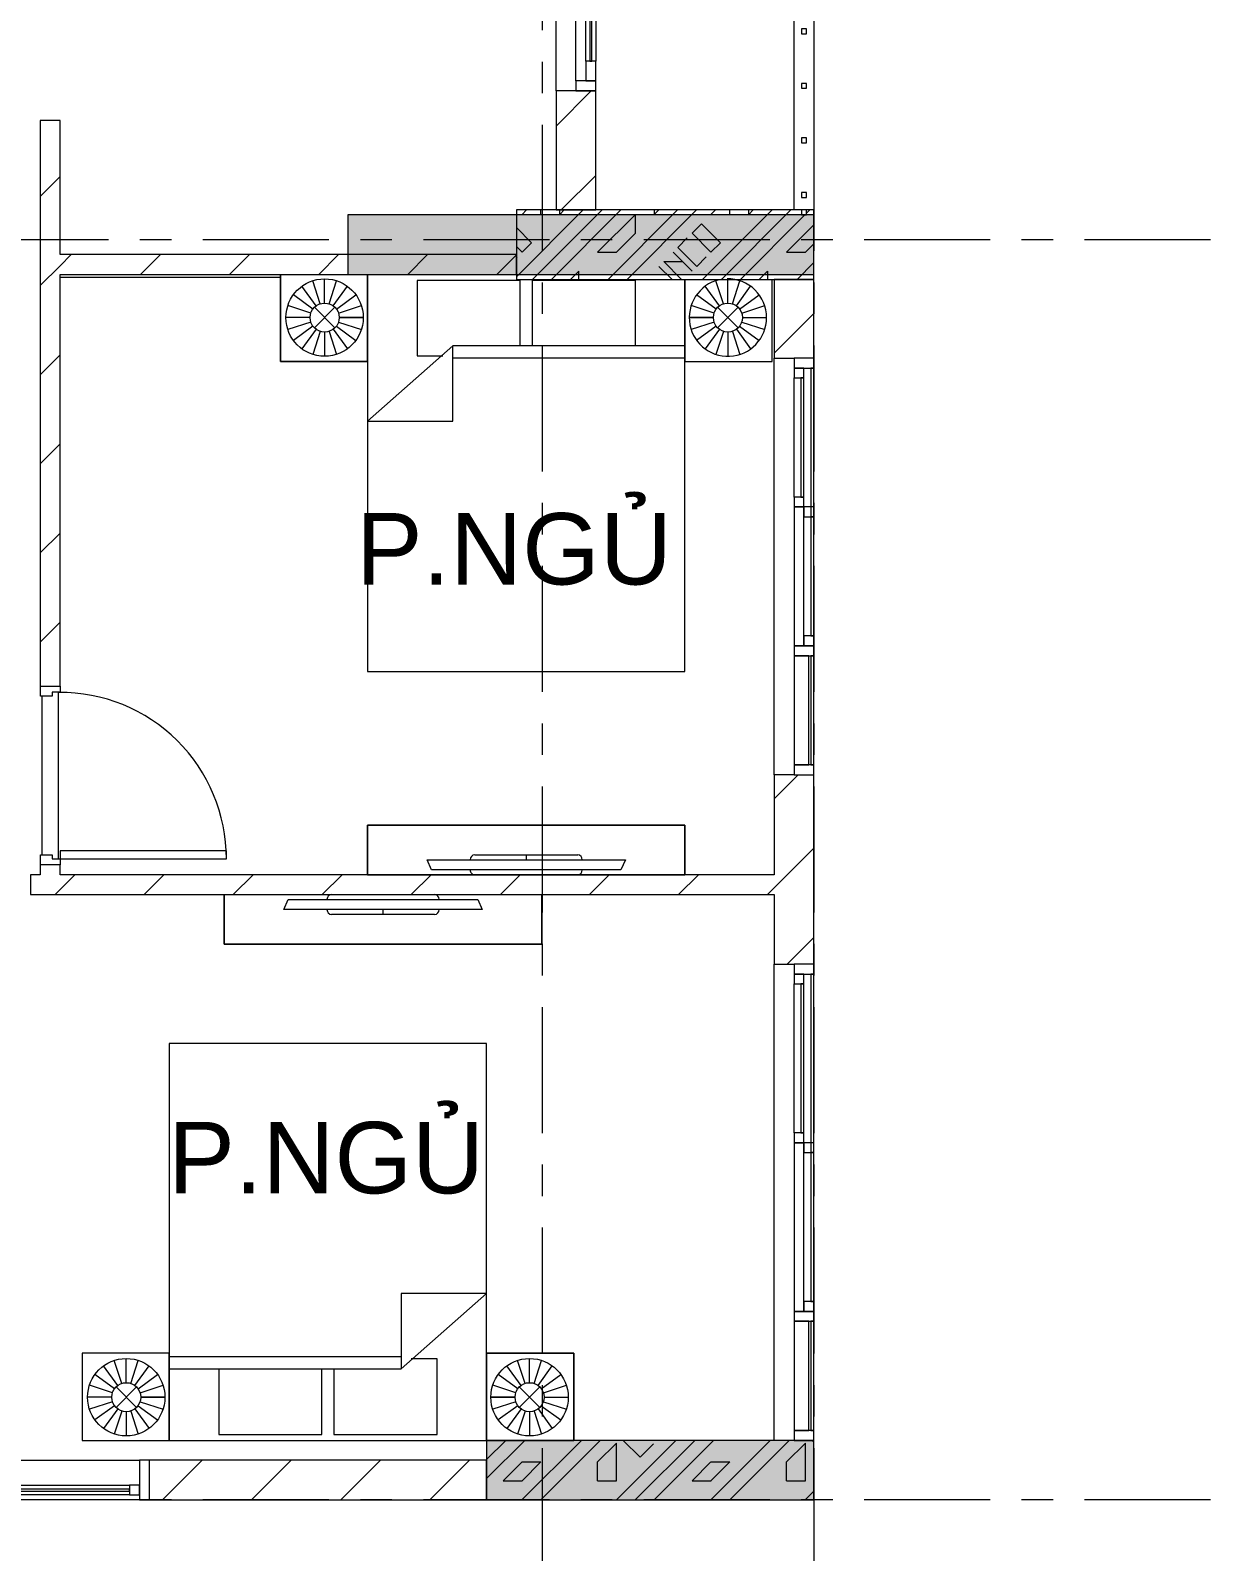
# Model space of a CAD drawing. Header units: millimetres. Extents: x -20144 to 117103, y -11426 to 48263.
# Drawn here: x 108051 to 114001, y -260 to 7404 of the extents above; entities that cross this region are included whole.
import ezdxf

# ---------------------------------------------------------------- set-up
doc = ezdxf.new("R2010")
doc.units = ezdxf.units.MM
doc.linetypes.add('Grid Line', pattern=[22.225, 12.7, -3.175, 3.175, -3.175])
for name, color, linetype, lineweight in [('CHU', 181, 'Continuous', 5), ('CUA', 31, 'Continuous', 9), ('DIM', 1, 'Continuous', 5), ('HATCH-TUONG', 152, 'Continuous', 9), ('NET CAT', 3, 'Continuous', 5), ('NET THAY 2', 55, 'Continuous', 5), ('NET-CAT', 3, 'Continuous', 9), ('NET-THAY', 2, 'Continuous', 15), ('THIET BI', 44, 'Continuous', 5), ('TRUC', 225, 'Continuous', 5)]:
    doc.layers.add(name, color=color, linetype=linetype, lineweight=lineweight)
doc.styles.add('Arial_4', font='arial.ttf', dxfattribs={"height": 360})
doc.styles.add('TA1', font='arial.ttf')
doc.dimstyles.new('D_200_KTx2', dxfattribs={"dimtxt": 400, "dimasz": 300, "dimexe": 300, "dimexo": 300, "dimgap": 160, "dimtad": 1, "dimdec": 0, "dimzin": 9, "dimtxsty": 'TA1', "dimblk": 'ARCHTICK', "dimcen": 1, "dimdle": 300, "dimclrd": 256, "dimclre": 256, "dimclrt": 7, "dimadec": 0, "dimazin": 0, "dimtfac": 1, "dimtdec": 0, "dimtix": 1, "dimtmove": 1, "dimatfit": 3, "dimldrblk": 'ARCHTICK', "dimfxl": 1, "dimtolj": 1, "dimtzin": 0, "dimlwd": -1, "dimlwe": -1, "dimarcsym": 0})
pattern_1 = [(45, (71095.25, 0), (-476.246, 476.246), []), (45, (71190.5, 0), (-476.246, 476.246), []), (45, (71000, 0), (-476.246, 476.246), []), (45, (71476.25, 0), (-476.246, 476.246), []), (45, (71571.5, 0), (-476.246, 476.246), []), (0, (71381, 95.25), (0, 952.5), [95.25, -857.25]), (0, (71476.25, 190.5), (0, 952.5), [95.25, -857.25]), (45, (71381, 95.25), (0, 952.491), [134.683, -1212.342]), (45, (71476.25, 95.25), (0, 952.491), [134.683, -1212.342]), (0, (71381, 95.25), (0, 952.5), [95.25, -857.25]), (90, (70904.75, 95.25), (-952.5, 6e-14), [95.25, -857.25]), (90, (71000, 95.25), (-952.5, 6e-14), [190.5, -762]), (45, (70904.75, 190.5), (0, 952.491), [134.683, -1212.342]), (90, (71762, 381), (-952.5, 6e-14), [95.25, -857.25]), (0, (71666.75, 381), (0, 952.5), [95.25, -857.25]), (45, (71666.75, 381), (0, 952.491), [134.683, -1212.342]), (0, (71857.25, 95.25), (0, 952.5), [95.25, -857.25]), (0, (71857.25, 571.5), (0, 952.5), [95.25, -857.25]), (90, (72047.75, 666.75), (-952.5, 6e-14), [95.25, -857.25]), (45, (71857.25, 571.5), (0, 952.491), [269.367, -1077.66]), (45, (71952.5, 571.5), (0, 952.491), [134.683, -1212.342]), (45, (72143, 762), (0, 952.491), [134.683, -1212.342]), (0, (72143, 857.25), (0, 952.5), [95.25, -857.25]), (90, (72143, 762), (-952.5, 6e-14), [95.25, -857.25]), (0, (71476.25, 762), (0, 952.5), [95.25, -857.25]), (0, (71666.75, 857.25), (0, 952.5), [95.25, -857.25]), (90, (71571.5, 762), (-952.5, 6e-14), [95.25, -857.25]), (90, (71666.75, 762), (-952.5, 6e-14), [95.25, -857.25]), (45, (71476.25, 762), (0, 952.491), [134.684, -1212.342]), (45, (71666.75, 762), (0, 952.491), [134.684, -1212.342]), (135, (71119, 214.8), (-952.491, 6e-14), [134.683, -1212.342]), (135, (71238.1, 333.4), (-952.491, 6e-14), [134.683, -1212.342]), (135, (71309.56, 404.8), (-952.491, 6e-14), [134.683, -1212.342]), (135, (71333.4, 428.6), (-952.491, 6e-14), [134.683, -1212.342]), (135, (71381, 476.25), (-952.491, 6e-14), [134.684, -1212.342]), (135, (71404.8, 500.06), (-952.491, 6e-14), [134.683, -1212.342]), (135, (71476.25, 571.5), (-952.491, 6e-14), [134.684, -1212.342]), (135, (71523.9, 619.1), (-952.491, 6e-14), [134.684, -1212.342]), (45, (71119, 214.8), (0, 952.491), [95.25, -1251.775]), (45, (71238.1, 333.4), (0, 952.491), [67.36, -1279.665]), (45, (71404.8, 500.06), (0, 952.491), [67.36, -1279.665]), (45, (71309.56, 595.3), (0, 952.491), [67.36, -1279.665]), (45, (71476.25, 571.5), (0, 952.491), [67.36, -1279.665]), (45, (71381, 666.75), (0, 952.491), [67.36, -1279.665]), (0, (71024.2, 309.5), (0, 952.5), [190.043, -762.457]), (0, (71238.1, 523.9), (0, 952.5), [95.25, -857.25])]
pattern_2 = [(45, (71000, 0), (-224.5064, 224.5064), [])]

# ---------------------------------------------------------------- blocks, each defined once
blk = doc.blocks.new('ALC1807-ASCENT PLAZA-KET CAU 1_rvt-1-MẶT BẰNG TẦNG 5 ĐẾN TẦNG 22')
at = {"layer": 'NET CAT'}
for points in [[(41000.5, 6174.9), (41000.5, 6474.9), (38650.5, 6474.9), (38650.5, 6174.9), (40648.2, 6174.9)], [(41000.5, -0.1), (41000.5, 299.9), (39350.5, 299.9), (39350.5, -0.1), (39794, -0.1)]]:
    blk.add_hatch(color=7, dxfattribs=at).paths.add_polyline_path(points, flags=0)
at = {"layer": 'NET CAT', "color": 90, "lineweight": 13}
for p, q in [((41000.5, 6474.9), (38650.5, 6474.9)), ((38650.5, 6474.9), (38650.5, 6174.9)), ((41000.5, 6174.9), (41000.5, 6474.9)), ((38650.5, 6174.9), (41000.5, 6174.9)), ((41000.5, 299.9), (39350.5, 299.9)), ((39350.5, 299.9), (39350.5, -0.1)), ((41000.5, -0.1), (41000.5, 299.9)), ((39350.5, -0.1), (41000.5, -0.1))]:
    blk.add_line(p, q, dxfattribs=at)
at = {"layer": 'NET-THAY', "color": 50}
blk.add_line((40900.5, 6499.9), (39900.5, 6499.9), dxfattribs=at)
blk = doc.blocks.new('CUA PHONG NGU - Type 1-368226-MẶT BẰNG TẦNG 23')
at = {"layer": 'CUA', "lineweight": 5}
for p, q in [((-348.5, -52.3), (-348.5, 47.7)), ((-348.5, 47.7), (-298.5, 47.7)), ((-298.5, 47.7), (-298.5, -11.3)), ((501.5, 47.7), (551.5, 47.7)), ((501.5, -11.3), (501.5, 47.7)), ((551.5, 47.7), (551.5, -52.3)), ((-318.5, -52.3), (-348.5, -52.3)), ((-318.5, -11.3), (-318.5, -52.3)), ((-298.5, -11.3), (-318.5, -11.3)), ((521.5, -11.3), (501.5, -11.3)), ((521.5, -52.3), (521.5, -11.3)), ((551.5, -52.3), (521.5, -52.3))]:
    blk.add_line(p, q, dxfattribs=at)
at = {"layer": 'CUA'}
for p, q in [((-277.5, -52.3), (-317.5, -52.3)), ((-317.5, -52.3), (-317.5, -890.3)), ((-277.5, -890.3), (-277.5, -52.3)), ((-317.5, -890.3), (-277.5, -890.3))]:
    blk.add_line(p, q, dxfattribs=at)
at = {"layer": 'CUA', "lineweight": 5}
blk.add_arc((-317.5, -52.3), 838, 270, 0.5, dxfattribs=at)
blk = doc.blocks.new('X-PHONG NGU 2 - X-PHONG NGU 2400-435560-MẶT BẰNG TẦNG 23')
at = {"layer": 'CUA'}
for p, q in [((-1150, 0), (-1200, 0)), ((-1200, 0), (-1200, -100)), ((-600, 0), (-1150, 0)), ((-1150, 0), (-1150, -75)), ((-1150, -100), (-1150, 0)), ((-600, -75), (-600, 0)), ((-550, 0), (-600, 0)), ((-600, 0), (-600, -100)), ((300, 0), (-550, 0)), ((-550, 0), (-550, -50)), ((-550, -100), (-550, 0)), ((300, -50), (300, 0)), ((350, 0), (300, 0)), ((300, 0), (300, -50)), ((350, -50), (350, 0)), ((350, 0), (1100, 0)), ((1150, 0), (1100, 0)), ((1100, 0), (1100, -50)), ((1200, 0), (1150, 0)), ((1150, 0), (1150, -100)), ((1150, -50), (1150, 0)), ((1200, -100), (1200, 0)), ((-1150, -75), (-600, -75)), ((-550, -50), (300, -50)), ((-500, -50), (-550, -50)), ((-550, -50), (-550, -100)), ((-500, -100), (-500, -50)), ((300, -50), (250, -50)), ((250, -50), (250, -100)), ((300, -50), (350, -50)), ((300, -100), (300, -50)), ((1100, -35), (350, -35)), ((350, -35), (350, -50)), ((350, -50), (1100, -50)), ((1100, -50), (1100, -35)), ((1100, -50), (1150, -50)), ((-1200, -100), (-1150, -100)), ((-600, -85), (-1150, -85)), ((-1150, -85), (-1150, -100)), ((-1150, -100), (-600, -100)), ((-600, -100), (-600, -85)), ((-600, -100), (-550, -100)), ((-550, -100), (-500, -100)), ((250, -85), (-500, -85)), ((-500, -85), (-500, -100)), ((-500, -100), (250, -100)), ((1150, -85), (250, -85)), ((250, -85), (250, -100)), ((250, -100), (250, -85)), ((250, -100), (1150, -100)), ((250, -100), (300, -100)), ((1150, -100), (1150, -85)), ((1150, -100), (1200, -100))]:
    blk.add_line(p, q, dxfattribs=at)
blk = doc.blocks.new('X-PHONG NGU 2 - X-PHONG NGU 2_Recovery_-378306-MẶT BẰNG TẦNG 23')
at = {"layer": 'CUA'}
for p, q in [((-1000, 0), (-1050, 0)), ((-1050, 0), (-1050, -100)), ((-450, 0), (-1000, 0)), ((-1000, 0), (-1000, -75)), ((-1000, -100), (-1000, 0)), ((-450, -75), (-450, 0)), ((-400, 0), (-450, 0)), ((-450, 0), (-450, -100)), ((300, 0), (-400, 0)), ((-400, 0), (-400, -50)), ((-400, -100), (-400, 0)), ((300, -50), (300, 0)), ((350, 0), (300, 0)), ((300, 0), (300, -50)), ((350, -50), (350, 0)), ((350, 0), (950, 0)), ((1000, 0), (950, 0)), ((950, 0), (950, -50)), ((1050, 0), (1000, 0)), ((1000, 0), (1000, -100)), ((1000, -50), (1000, 0)), ((1050, -100), (1050, 0)), ((-1000, -75), (-450, -75)), ((-400, -50), (300, -50)), ((-350, -50), (-400, -50)), ((-400, -50), (-400, -100)), ((-350, -100), (-350, -50)), ((300, -50), (250, -50)), ((250, -50), (250, -100)), ((300, -50), (350, -50)), ((300, -100), (300, -50)), ((950, -35), (350, -35)), ((350, -35), (350, -50)), ((350, -50), (950, -50)), ((950, -50), (950, -35)), ((950, -50), (1000, -50)), ((-1050, -100), (-1000, -100)), ((-450, -85), (-1000, -85)), ((-1000, -85), (-1000, -100)), ((-1000, -100), (-450, -100)), ((-450, -100), (-450, -85)), ((-450, -100), (-400, -100)), ((-400, -100), (-350, -100)), ((250, -85), (-350, -85)), ((-350, -85), (-350, -100)), ((-350, -100), (250, -100)), ((1000, -85), (250, -85)), ((250, -85), (250, -100)), ((250, -100), (250, -85)), ((250, -100), (1000, -100)), ((250, -100), (300, -100)), ((1000, -100), (1000, -85)), ((1000, -100), (1050, -100))]:
    blk.add_line(p, q, dxfattribs=at)
blk = doc.blocks.new('X-PHONG NGU 5 - X-PHONG NGU 900-417337-MẶT BẰNG TẦNG 23')
at = {"layer": 'CUA'}
for p, q in [((-400, 100), (-450, 100)), ((-450, 100), (-450, -100)), ((-400, -100), (-400, 100)), ((-400, 100), (400, 100)), ((450, 100), (400, 100)), ((400, 100), (400, -100)), ((450, -100), (450, 100)), ((-350, -25), (-400, -25)), ((-400, -25), (-400, -75)), ((-400, -75), (-350, -75)), ((-350, -75), (-350, -25)), ((-350, -25), (350, -25)), ((350, -45), (-350, -45)), ((-350, -45), (-350, -55)), ((-350, -55), (350, -55)), ((350, -75), (-350, -75)), ((400, -25), (350, -25)), ((350, -25), (350, -75)), ((350, -55), (350, -45)), ((350, -75), (400, -75)), ((400, -75), (400, -25)), ((-450, -100), (-400, -100)), ((400, -100), (-400, -100)), ((400, -100), (450, -100))]:
    blk.add_line(p, q, dxfattribs=at)
blk = doc.blocks.new('X-TV - X-TV-442838-MẶT BẰNG TẦNG 23')
at = {"layer": 'THIET BI'}
for p, q in [((1602.5, 250), (0, 250)), ((0, 250), (0, 0.1)), ((0, 250), (1602.5, 250)), ((0, 0.1), (0, 250)), ((1602.5, 0.1), (1602.5, 250)), ((1602.5, 250), (1602.5, 0.1)), ((541.3, 100), (1061.3, 100)), ((801.3, 100), (801.3, 75)), ((301.3, 75), (1301.3, 75)), ((323.8, 25), (301.3, 75)), ((1278.8, 25), (323.8, 25)), ((1301.3, 75), (1278.8, 25))]:
    blk.add_line(p, q, dxfattribs=at)
for centre, start_param, end_param in [((541.3, 75), 0, 1.570796), ((1061.3, 75), 4.712389, 6.283185), ((541.3, 25), 1.570796, 3.13572), ((1061.3, 25), 3.147465, 4.712389)]:
    blk.add_ellipse(centre, major_axis=(0, 25), ratio=0.9, start_param=start_param, end_param=end_param, dxfattribs=at)
blk = doc.blocks.new('X-TV - X-TV-442868-MẶT BẰNG TẦNG 23')
at = {"layer": 'THIET BI'}
for p, q in [((1600, 250), (0, 250)), ((0, 250), (0, 0)), ((0, 250), (1600, 250)), ((0, 0), (0, 250)), ((1600, 0), (1600, 250)), ((1600, 250), (1600, 0)), ((540, 100), (1060, 100)), ((800, 100), (800, 75)), ((300, 75), (1300, 75)), ((322.5, 25), (300, 75)), ((1277.5, 25), (322.5, 25)), ((1300, 75), (1277.5, 25)), ((0, 0), (1600, 0)), ((1060, 0), (540, 0))]:
    blk.add_line(p, q, dxfattribs=at)
for centre, start_param, end_param in [((540, 75), 0, 1.570796), ((1060, 75), 4.712389, 6.283185), ((540, 25), 1.570796, 3.141593), ((1060, 25), 3.141593, 4.712389)]:
    blk.add_ellipse(centre, major_axis=(0, 25), ratio=0.9, start_param=start_param, end_param=end_param, dxfattribs=at)
blk = doc.blocks.new('CUA LO GIA _LUA_ - CUA LO GIA _LUA_ 3500-588156-MẶT BẰNG TẦNG 23')
at = {"layer": 'CUA'}
for p, q in [((332.4, 183.9), (511.1, 231.8)), ((697.4, 183.9), (332.4, 183.9)), ((-1700, 100), (-1750, 100)), ((-1750, 100), (-1750, 0)), ((-1700, 0), (-1700, 100)), ((-1700, 100), (0, 100)), ((100, 100), (0, 100)), ((0, 100), (0, 50)), ((100, 50), (100, 100)), ((100, 100), (1600, 100)), ((1600, 80), (100, 80)), ((100, 80), (100, 70)), ((1700, 100), (1600, 100)), ((1600, 100), (1600, 50)), ((1600, 70), (1600, 80)), ((1700, 50), (1700, 100)), ((1750, 100), (1700, 100)), ((1700, 100), (1700, 0)), ((1750, 0), (1750, 100)), ((-1600, 50), (-1700, 50)), ((-1700, 50), (-1700, 0)), ((-1600, 0), (-1600, 50)), ((-1600, 50), (-100, 50)), ((-100, 30), (-1600, 30)), ((-1600, 30), (-1600, 20)), ((-1600, 20), (-100, 20)), ((0, 50), (-100, 50)), ((-100, 50), (-100, 0)), ((-100, 20), (-100, 30)), ((0, 0), (0, 50)), ((0, 50), (100, 50)), ((100, 70), (1600, 70)), ((1600, 50), (100, 50)), ((1600, 50), (1700, 50)), ((-1750, 0), (-1700, 0)), ((-1700, 0), (-1600, 0)), ((-100, 0), (-1600, 0)), ((-100, 0), (0, 0)), ((1700, 0), (0, 0)), ((1700, 0), (1750, 0)), ((-697.4, -133.9), (-332.4, -133.9)), ((-332.4, -133.9), (-511.1, -181.8))]:
    blk.add_line(p, q, dxfattribs=at)
blk = doc.blocks.new('X-GIUONG - X-GIUONG-V64-MẶT BẰNG TẦNG 23')
at = {"layer": 'THIET BI'}
for p, q in [((-800, 0), (-1239, 0)), ((-1239, 0), (-1239, -439)), ((-1239, 0), (-800, 0)), ((-1239, -439), (-1239, 0)), ((-1059.6, -158.2), (-1131.2, -59.5)), ((-1039.2, -147.8), (-1076.9, -31.8)), ((-1016.6, -144.2), (-1016.6, -22.2)), ((-993.9, -147.8), (-956.3, -31.8)), ((-973.5, -158.2), (-901.9, -59.5)), ((-800, -439), (-800, 0)), ((800, 0), (-800, 0)), ((-800, 0), (-800, -2000)), ((800, 0), (-800, 0)), ((-800, 0), (-800, -439)), ((-800, 0), (-800, -2000)), ((-550, -30), (-550, -410)), ((-30, -30), (-550, -30)), ((-30, -360), (-30, -30)), ((30, -30), (30, -360)), ((550, -30), (30, -30)), ((550, -360), (550, -30)), ((1239, 0), (800, 0)), ((800, 0), (800, -439)), ((800, -2000), (800, 0)), ((1239, 0), (800, 0)), ((800, 0), (800, -439)), ((800, -2000), (800, 0)), ((973.5, -158.2), (901.9, -59.5)), ((993.9, -147.8), (956.3, -31.8)), ((1016.6, -144.2), (1016.6, -22.2)), ((1039.2, -147.8), (1076.9, -31.8)), ((1059.6, -158.2), (1131.2, -59.5)), ((1239, -439), (1239, 0)), ((1239, -439), (1239, 0)), ((-1075.8, -174.4), (-1174.4, -102.7)), ((-957.4, -174.4), (-858.7, -102.7)), ((957.4, -174.4), (858.7, -102.7)), ((1075.8, -174.4), (1174.4, -102.7)), ((-1089.7, -217.4), (-1211.7, -217.4)), ((-1086.1, -194.8), (-1202.1, -157.1)), ((-1068.3, -269.1), (-964.8, -165.6)), ((-1068.3, -165.6), (-964.8, -269.1)), ((-947, -194.8), (-831, -157.1)), ((-943.4, -217.4), (-821.4, -217.4)), ((-821.4, -217.4), (-943.4, -217.4)), ((943.4, -217.4), (821.4, -217.4)), ((821.4, -217.4), (943.4, -217.4)), ((947, -194.8), (831, -157.1)), ((1068.3, -269.1), (964.8, -165.6)), ((1068.3, -165.6), (964.8, -269.1)), ((1086.1, -194.8), (1202.1, -157.1)), ((1089.7, -217.4), (1211.7, -217.4)), ((-1086.1, -240), (-1202.1, -277.7)), ((-1075.8, -260.4), (-1174.4, -332.1)), ((-1059.6, -276.6), (-1131.2, -375.2)), ((-1039.2, -287), (-1076.9, -402.9)), ((-1016.6, -290.5), (-1016.6, -412.5)), ((-993.9, -287), (-956.3, -402.9)), ((-973.5, -276.6), (-901.9, -375.2)), ((-957.4, -260.4), (-858.7, -332.1)), ((-947, -240), (-831, -277.7)), ((947, -240), (831, -277.7)), ((957.4, -260.4), (858.7, -332.1)), ((973.5, -276.6), (901.9, -375.2)), ((993.9, -287), (956.3, -402.9)), ((1016.6, -290.5), (1016.6, -412.5)), ((1039.2, -287), (1076.9, -402.9)), ((1059.6, -276.6), (1131.2, -375.2)), ((1075.8, -260.4), (1174.4, -332.1)), ((1086.1, -240), (1202.1, -277.7)), ((-370, -360), (-800, -740)), ((-370, -740), (-370, -360)), ((800, -360), (-370, -360)), ((-1239, -439), (-800, -439)), ((-800, -439), (-1239, -439)), ((-550, -410), (-420, -410)), ((-370, -420), (800, -420)), ((800, -439), (1239, -439)), ((800, -439), (1239, -439)), ((-800, -740), (-370, -740)), ((-800, -2000), (800, -2000)), ((-800, -2000), (800, -2000))]:
    blk.add_line(p, q, dxfattribs=at)
for centre, radius in [((-1016.6, -217.4), 195.1), ((1016.6, -217.4), 195.1), ((-1016.6, -217.4), 73.2), ((1016.6, -217.4), 73.2)]:
    blk.add_circle(centre, radius, dxfattribs=at)
blk = doc.blocks.new('X-GIUONG - X-GIUONG-V72-MẶT BẰNG TẦNG 23')
at = {"layer": 'THIET BI'}
for p, q in [((-1239, 0), (-1239, -439)), ((-1239, -439), (-1239, 0)), ((-1059.6, -158.2), (-1131.2, -59.5)), ((-1039.2, -147.8), (-1076.9, -31.8)), ((-1016.6, -144.2), (-1016.6, -22.2)), ((-993.9, -147.8), (-956.3, -31.8)), ((-973.5, -158.2), (-901.9, -59.5)), ((-800, -439), (-800, 0)), ((-800, 0), (-800, -2000)), ((-800, 0), (-800, -439)), ((-800, 0), (-800, -2000)), ((-550, -30), (-550, -410)), ((-30, -30), (-550, -30)), ((-30, -360), (-30, -30)), ((30, -30), (30, -360)), ((550, -30), (30, -30)), ((550, -360), (550, -30)), ((800, -25), (800, -439)), ((800, -2000), (800, -25)), ((800, -25), (800, -439)), ((800, -2000), (800, -25)), ((973.5, -158.2), (901.9, -59.5)), ((993.9, -147.8), (956.3, -31.8)), ((1016.6, -144.2), (1016.6, -25)), ((1039.2, -147.8), (1076.9, -31.8)), ((1059.6, -158.2), (1131.2, -59.5)), ((1239, -439), (1239, -25)), ((1239, -439), (1239, -25)), ((-1075.8, -174.4), (-1174.4, -102.7)), ((-957.4, -174.4), (-858.7, -102.7)), ((957.4, -174.4), (858.7, -102.7)), ((1075.8, -174.4), (1174.4, -102.7)), ((-1089.7, -217.4), (-1211.7, -217.4)), ((-1086.1, -194.8), (-1202.1, -157.1)), ((-1068.3, -269.1), (-964.8, -165.6)), ((-1068.3, -165.6), (-964.8, -269.1)), ((-947, -194.8), (-831, -157.1)), ((-943.4, -217.4), (-821.4, -217.4)), ((-821.4, -217.4), (-943.4, -217.4)), ((943.4, -217.4), (821.4, -217.4)), ((821.4, -217.4), (943.4, -217.4)), ((947, -194.8), (831, -157.1)), ((1068.3, -269.1), (964.8, -165.6)), ((1068.3, -165.6), (964.8, -269.1)), ((1086.1, -194.8), (1202.1, -157.1)), ((1089.7, -217.4), (1211.7, -217.4)), ((-1086.1, -240), (-1202.1, -277.7)), ((-1075.8, -260.4), (-1174.4, -332.1)), ((-1059.6, -276.6), (-1131.2, -375.2)), ((-1039.2, -287), (-1076.9, -402.9)), ((-1016.6, -290.5), (-1016.6, -412.5)), ((-993.9, -287), (-956.3, -402.9)), ((-973.5, -276.6), (-901.9, -375.2)), ((-957.4, -260.4), (-858.7, -332.1)), ((-947, -240), (-831, -277.7)), ((947, -240), (831, -277.7)), ((957.4, -260.4), (858.7, -332.1)), ((973.5, -276.6), (901.9, -375.2)), ((993.9, -287), (956.3, -402.9)), ((1016.6, -290.5), (1016.6, -412.5)), ((1039.2, -287), (1076.9, -402.9)), ((1059.6, -276.6), (1131.2, -375.2)), ((1075.8, -260.4), (1174.4, -332.1)), ((1086.1, -240), (1202.1, -277.7)), ((-370, -360), (-800, -740)), ((-370, -740), (-370, -360)), ((800, -360), (-370, -360)), ((-1239, -439), (-800, -439)), ((-800, -439), (-1239, -439)), ((-550, -410), (-420, -410)), ((-370, -420), (800, -420)), ((800, -439), (1239, -439)), ((800, -439), (1239, -439)), ((-800, -740), (-370, -740)), ((-800, -2000), (800, -2000)), ((-800, -2000), (800, -2000))]:
    blk.add_line(p, q, dxfattribs=at)
for centre, radius in [((-1016.6, -217.4), 195.1), ((-1016.6, -217.4), 73.2), ((1016.6, -217.4), 73.2)]:
    blk.add_circle(centre, radius, dxfattribs=at)
for start, end in [(97.61641, 360), (360, 91.22143)]:
    blk.add_arc((1016.6, -217.4), 195.1, start, end, dxfattribs=at)
blk = doc.blocks.new('Railing - 25mm-666288-MẶT BẰNG TẦNG 23')
at = {"layer": 'NET THAY 2'}
for p, q in [((12.5, 12.5), (-12.5, 12.5)), ((-12.5, 12.5), (-12.5, -12.5)), ((12.5, -12.5), (12.5, 12.5)), ((-12.5, -12.5), (12.5, -12.5))]:
    blk.add_line(p, q, dxfattribs=at)
blk = doc.blocks.new('Railing - Railing-463407-MẶT BẰNG TẦNG 23')
for p in [(40950.5, 11237.6), (40950.5, 10975.1), (40950.5, 10700.1), (40950.5, 10425.1), (40950.5, 10150.1), (40950.5, 9875.1), (40950.5, 9600.1), (40950.5, 9325.1), (40950.5, 9050.1), (40950.5, 8775.1), (40950.5, 8500.1), (40950.5, 8225.1), (40950.5, 7950.1), (40950.5, 7675.1), (40950.5, 7400.1), (40950.5, 7125.1), (40950.5, 6850.1), (40950.5, 6575.1), (40950.5, 6487.4)]:
    blk.add_blockref('Railing - 25mm-666288-MẶT BẰNG TẦNG 23', p)
blk = doc.blocks.new('_ArchTick')
at = {"color": 0, "const_width": 0.15}
blk.add_lwpolyline([(-0.5, -0.5), (0.5, 0.5)], dxfattribs=at)
blk = doc.blocks.new('*D680')
at = {"layer": 'Defpoints', "color": 0, "transparency": 16777216}
for p in [(103400.5, -0.1), (110630.5, -0.1), (110630.5, -2000.1)]:
    blk.add_point(p, dxfattribs=at)
at = {"layer": 'DIM', "transparency": 16777216}
for p, q in [((103400.5, -300.1), (103400.5, -2300.1)), ((110630.5, -300.1), (110630.5, -2300.1)), ((103100.5, -2000.1), (110930.5, -2000.1))]:
    blk.add_line(p, q, dxfattribs=at)
at = {"layer": 'DIM', "transparency": 16777216, "xscale": 300, "yscale": 300, "zscale": 300, "rotation": 180}
blk.add_blockref('_ArchTick', (103400.5, -2000.1), dxfattribs=at)
at = {"layer": 'DIM', "transparency": 16777216, "xscale": 300, "yscale": 300, "zscale": 300}
blk.add_blockref('_ArchTick', (110630.5, -2000.1), dxfattribs=at)
at = {"layer": 'DIM', "color": 7, "transparency": 16777216, "insert": (107015.5, -1635.7), "char_height": 400, "attachment_point": 5, "style": 'TA1'}
blk.add_mtext('\\A1;7230', dxfattribs=at)
blk = doc.blocks.new('*D681')
at = {"layer": 'Defpoints', "color": 0, "transparency": 16777216}
for p in [(110630.5, -0.1), (112000.5, -0.1), (112000.5, -2000.1)]:
    blk.add_point(p, dxfattribs=at)
at = {"layer": 'DIM', "transparency": 16777216}
for p, q in [((110630.5, -300.1), (110630.5, -2300.1)), ((112000.5, -300.1), (112000.5, -2300.1)), ((110630.5, -2000.1), (110330.5, -2000.1)), ((110630.5, -2000.1), (112000.5, -2000.1)), ((112000.5, -2000.1), (112300.5, -2000.1))]:
    blk.add_line(p, q, dxfattribs=at)
at = {"layer": 'DIM', "transparency": 16777216, "xscale": 300, "yscale": 300, "zscale": 300}
blk.add_blockref('_ArchTick', (110630.5, -2000.1), dxfattribs=at)
at = {"layer": 'DIM', "transparency": 16777216, "xscale": 300, "yscale": 300, "zscale": 300, "rotation": 180}
blk.add_blockref('_ArchTick', (112000.5, -2000.1), dxfattribs=at)
at = {"layer": 'DIM', "color": 7, "transparency": 16777216, "insert": (111315.5, -1635.7), "char_height": 400, "attachment_point": 5, "style": 'TA1'}
blk.add_mtext('\\A1;1370', dxfattribs=at)

msp = doc.modelspace()

# ---------------------------------------------------------------- hatches: boundary and pattern name
at = {"layer": 'HATCH-TUONG', "lineweight": 5}
h = msp.add_hatch(dxfattribs=at)
h.set_pattern_fill('FP_4', color=256, style=0, pattern_type=2)
h.set_pattern_definition(pattern_2)
h.paths.add_polyline_path([(110900.5, 6499.9), (110900.5, 7099.9), (110700.5, 7099.9), (110700.5, 6499.9)], flags=0)
h.paths.add_polyline_path([(110900.5, 10599.9), (110900.5, 11249.8), (110700.5, 11249.8), (110700.5, 10599.9)], flags=0)
h = msp.add_hatch(dxfattribs=at)
h.set_pattern_fill('FP_4', color=256, style=0, pattern_type=2)
h.set_pattern_definition(pattern_2)
h.paths.add_polyline_path([(108200.5, 3149.9), (108200.5, 3199.9), (108100.5, 3199.9), (108100.5, 3149.9)], flags=0)
h.paths.add_polyline_path([(108100.5, 4099.9), (108200.5, 4099.9), (108200.5, 6950), (108100.5, 6950), (108100.5, 5872)], flags=0)
h = msp.add_hatch(dxfattribs=at)
h.set_pattern_fill('FP_4', color=256, style=0, pattern_type=2)
h.set_pattern_definition(pattern_2)
h.paths.add_polyline_path([(110500.6, 6174.9), (110500.6, 6274.9), (108200.5, 6274.9), (108200.5, 6174.9), (110329.2, 6174.9)], flags=0)
h = msp.add_hatch(dxfattribs=at)
h.set_pattern_fill('FP_4', color=256, style=0, pattern_type=2)
h.set_pattern_definition(pattern_2)
h.paths.add_polyline_path([(112000.5, 2699.9), (112000.5, 3653.4), (111800.5, 3653.4), (111800.5, 2699.9), (111900.5, 2699.9)], flags=0)
h.paths.add_polyline_path([(111900.5, 5753.4), (112000.5, 5753.4), (112000.5, 6149.9), (111800.5, 6149.9), (111800.5, 5753.4)], flags=0)
h = msp.add_hatch(dxfattribs=at)
h.set_pattern_fill('FP_4', color=256, style=0, pattern_type=2)
h.set_pattern_definition(pattern_2)
h.paths.add_polyline_path([(111800.5, 3049.9), (111800.5, 3149.9), (108050.5, 3149.9), (108050.5, 3049.9), (110329.2, 3049.9)], flags=0)
h.paths.add_polyline_path([(107150.5, 3049.9), (107150.5, 3149.9), (107000.5, 3149.9), (107000.5, 3049.9)], flags=0)
h = msp.add_hatch(dxfattribs=at)
h.set_pattern_fill('FP_4', color=256, style=0, pattern_type=2)
h.set_pattern_definition(pattern_2)
h.paths.add_polyline_path([(110329.2, -0.1), (110350.5, -0.1), (110350.5, 199.9), (108650.5, 199.9), (108650.5, -0.1)], flags=0)
h.paths.add_polyline_path([(107750.5, -0.1), (107750.5, 199.9), (106250.5, 199.9), (106250.5, -0.1)], flags=0)
h.paths.add_polyline_path([(103600.5, -0.1), (104150.5, -0.1), (104150.5, 199.9), (103600.5, 199.9), (103600.5, 99.9)], flags=0)
at = {"layer": 'NET CAT'}
h = msp.add_hatch(dxfattribs=at)
h.set_pattern_fill('FP_1', color=256, style=0, pattern_type=2)
h.set_pattern_definition(pattern_1)
h.paths.add_polyline_path([(112000.5, 6149.9), (112000.5, 6499.9), (111963, 6499.9), (111963, 6474.9), (111938, 6474.9), (111938, 6499.9), (110500.5, 6499.9), (110500.5, 6149.9), (111963, 6149.9)], flags=0)
h = msp.add_hatch(dxfattribs=at)
h.set_pattern_fill('FP_1', color=256, style=0, pattern_type=2)
h.set_pattern_definition(pattern_1)
h.paths.add_polyline_path([(111900.5, -0.1), (112000.5, -0.1), (112000.5, 299.9), (110350.5, 299.9), (110350.5, -0.1)], flags=0)

# ---------------------------------------------------------------- linework, layer by layer
at = {"layer": 'NET CAT', "lineweight": 13}
for p, q in [((111938, 6499.9), (110500.5, 6499.9)), ((110500.5, 6499.9), (110500.5, 6149.9)), ((112000.5, 6499.9), (111963, 6499.9)), ((112000.5, 6149.9), (112000.5, 6499.9)), ((110500.5, 6149.9), (112000.5, 6149.9)), ((111900.5, 299.9), (110350.5, 299.9)), ((110350.5, 299.9), (110350.5, -0.1)), ((112000.5, -0.1), (112000.5, 299.9)), ((110350.5, -0.1), (112000.5, -0.1))]:
    msp.add_line(p, q, dxfattribs=at)
at = {"layer": 'NET-CAT', "lineweight": 15}
for p, q in [((110900.5, 7099.9), (110700.5, 7099.9)), ((110700.5, 7099.9), (110700.5, 6499.9)), ((110900.5, 6499.9), (110900.5, 7099.9)), ((108100.5, 6950), (108100.5, 4099.9)), ((108200.5, 6950), (108100.5, 6950)), ((108200.5, 6274.9), (108200.5, 6950)), ((110700.5, 6499.9), (110900.5, 6499.9)), ((110500.6, 6274.9), (108200.5, 6274.9)), ((110500.6, 6174.9), (110500.6, 6274.9)), ((108200.5, 6174.9), (110500.6, 6174.9)), ((108200.5, 4099.9), (108200.5, 6174.9)), ((112000.5, 6149.9), (111800.5, 6149.9)), ((111800.5, 6149.9), (111800.5, 5753.4)), ((112000.5, 5753.4), (112000.5, 6149.9)), ((111800.5, 5753.4), (111900.5, 5753.4)), ((108100.5, 4099.9), (108200.5, 4099.9)), ((111900.5, 3653.4), (111800.5, 3653.4)), ((111800.5, 3653.4), (111800.5, 3149.9)), ((112000.5, 2699.9), (112000.5, 3653.4)), ((108100.5, 3149.9), (108050.5, 3149.9)), ((108050.5, 3149.9), (108050.5, 3049.9)), ((108100.5, 3199.9), (108100.5, 3149.9)), ((108200.5, 3199.9), (108100.5, 3199.9)), ((108200.5, 3149.9), (108200.5, 3199.9)), ((111800.5, 3149.9), (108200.5, 3149.9)), ((108050.5, 3049.9), (111800.5, 3049.9)), ((111800.5, 3049.9), (111800.5, 2699.9)), ((111800.5, 2699.9), (111900.5, 2699.9)), ((110350.5, 199.9), (108650.5, 199.9)), ((110350.5, -0.1), (110350.5, 199.9)), ((108650.5, -0.1), (110350.5, -0.1))]:
    msp.add_line(p, q, dxfattribs=at)
at = {"layer": 'NET-THAY', "lineweight": 9}
for p, q in [((111900.5, 6499.9), (111900.5, 11249.9)), ((112000.5, 11249.9), (112000.5, 6499.9)), ((110700.5, 7099.9), (110700.5, 10599.9)), ((109311.4, 6159.9), (108200.5, 6159.9)), ((111800.5, 3653.4), (111800.5, 5753.4)), ((108190.5, 4069.9), (108190.5, 3229.9)), ((108110.5, 3249.9), (108110.5, 4049.9)), ((111800.5, 299.9), (111800.5, 2699.9))]:
    msp.add_line(p, q, dxfattribs=at)
at = {"layer": 'TRUC', "linetype": 'Grid Line', "ltscale": 50}
for p, q in [((110630.5, 43599.9), (110630.5, -7167.6)), ((112000.5, 43599.9), (112000.5, -4500.1)), ((114000.5, 6349.9), (58907.6, 6349.9)), ((114000.5, -0.1), (58907.6, -0.1))]:
    msp.add_line(p, q, dxfattribs=at)

# ---------------------------------------------------------------- block references
at = {"lineweight": 5}
msp.add_blockref('ALC1807-ASCENT PLAZA-KET CAU 1_rvt-1-MẶT BẰNG TẦNG 5 ĐẾN TẦNG 22', (71000, -0.1), dxfattribs=at)
at = {"lineweight": 9}
for name, p in [('Railing - Railing-463407-MẶT BẰNG TẦNG 23', (71000, 0)), ('X-GIUONG - X-GIUONG-V72-MẶT BẰNG TẦNG 23', (110550.5, 6174.9)), ('X-TV - X-TV-442868-MẶT BẰNG TẦNG 23', (109750.5, 3150)), ('X-PHONG NGU 5 - X-PHONG NGU 900-417337-MẶT BẰNG TẦNG 23', (108200.5, 99.9))]:
    msp.add_blockref(name, p, dxfattribs=at)
for name, p, rotation in [('CUA LO GIA _LUA_ - CUA LO GIA _LUA_ 3500-588156-MẶT BẰNG TẦNG 23', (110800.5, 8849.9), 270), ('X-PHONG NGU 2 - X-PHONG NGU 2_Recovery_-378306-MẶT BẰNG TẦNG 23', (111900.5, 4703.4), 90), ('CUA PHONG NGU - Type 1-368226-MẶT BẰNG TẦNG 23', (108148.3, 3548.5), 90), ('X-TV - X-TV-442838-MẶT BẰNG TẦNG 23', (110629.6, 3050), 180), ('X-PHONG NGU 2 - X-PHONG NGU 2400-435560-MẶT BẰNG TẦNG 23', (111900.5, 1499.9), 90), ('X-GIUONG - X-GIUONG-V64-MẶT BẰNG TẦNG 23', (109550.5, 300.1), 180)]:
    msp.add_blockref(name, p, dxfattribs=dict(at, rotation=rotation))

# ---------------------------------------------------------------- texts
at = {"layer": 'CHU', "color": 7, "char_height": 360, "width": 1577.62, "attachment_point": 3, "line_spacing_factor": 0.936439, "style": 'Arial_4'}
for insert in [(111284.5, 4972.4), (110338.2, 1904.6)]:
    msp.add_mtext('\\pt2540,5080,7620,10160,12700,15240,17780,20320,22860,25400,27940,30480,33020,35560,38100,40640,43180,45720,48260,50800,53340,55880,58420,60960,63500,66040,68580,71120,73660,76200,78740,81280;P.NGỦ', dxfattribs=dict(at, insert=insert))

# ---------------------------------------------------------------- dimensions: what is measured, and where the dimension line sits
at = {"layer": 'DIM'}
for base, p1, p2, picture, middle in [((110630.5, -2000.1), (103400.5, -0.1), (110630.5, -0.1), '*D680', (107015.5, -1635.7)), ((112000.5, -2000.1), (110630.5, -0.1), (112000.5, -0.1), '*D681', (111315.5, -1635.7))]:
    dim = msp.add_linear_dim(base=base, p1=p1, p2=p2, dimstyle='D_200_KTx2', dxfattribs=at)
    dim.commit()
    dim.dimension.update_dxf_attribs({"geometry": picture, "text_midpoint": middle})

doc.saveas('drawing.dxf')
